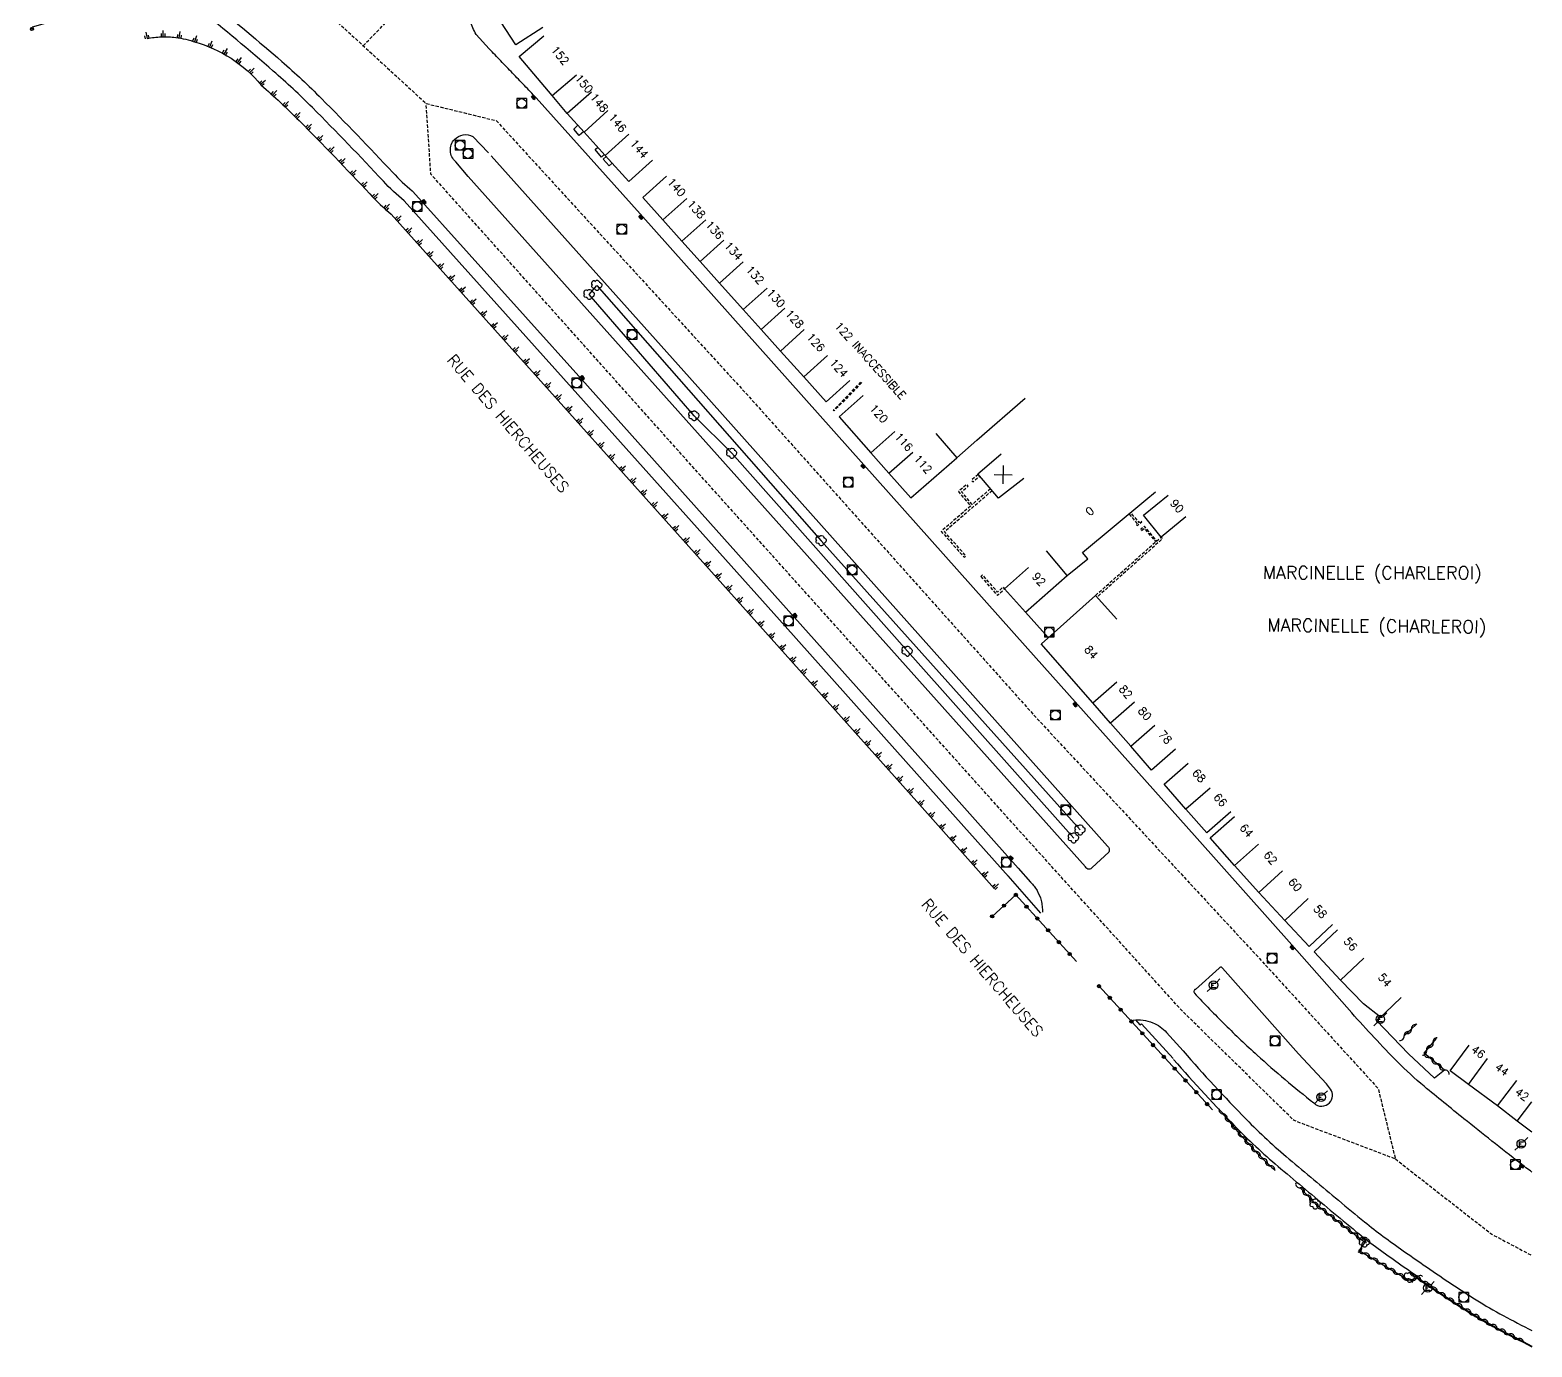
# Model space of a CAD drawing. Extents: x 154000 to 155000, y 119999 to 121001.
# Drawn here: x 154765.4 to 155000, y 120383.8 to 120589.6 of the extents above; entities that cross this region are included whole.
import ezdxf
from ezdxf.enums import TextEntityAlignment as Align

# ---------------------------------------------------------------- set-up
doc = ezdxf.new("R2010")
doc.units = 0
doc.header["$MEASUREMENT"] = 0
doc.linetypes.add('DASHED', pattern=[0.75, 0.5, -0.25])
doc.layers.get('0').update_dxf_attribs({"linetype": 'CONTINUOUS'})
for name, color, linetype in [('W0001', 6, 'DASHED'), ('W0008', 7, 'CONTINUOUS'), ('W0017', 7, 'CONTINUOUS'), ('W0100', 7, 'CONTINUOUS'), ('W0112', 1, 'DASHED'), ('W0211', 2, 'CONTINUOUS'), ('W0300', 7, 'CONTINUOUS'), ('W0302', 3, 'CONTINUOUS'), ('W0310', 3, 'CONTINUOUS'), ('W0322', 7, 'CONTINUOUS'), ('W0400', 7, 'CONTINUOUS'), ('W0420', 7, 'CONTINUOUS'), ('W0471', 7, 'CONTINUOUS'), ('W0980', 7, 'CONTINUOUS'), ('W0989', 7, 'CONTINUOUS'), ('W0991', 7, 'CONTINUOUS'), ('W1102', 7, 'CONTINUOUS')]:
    doc.layers.add(name, color=color, linetype=linetype)
doc.styles.get("Standard").update_dxf_attribs({"font": 'romans.shx'})

# ---------------------------------------------------------------- blocks, each defined once
blk = doc.blocks.new('T420')
for p, q in [((0.75, 0.75), (-0.75, 0.75)), ((-0.75, 0.75), (-0.75, -0.75)), ((0.75, 0.75), (0.75, -0.75)), ((0.75, -0.75), (-0.75, -0.75))]:
    blk.add_line(p, q)
blk.add_ellipse((0, 0), major_axis=(-0.53, 0.53), ratio=1, start_param=3.926991, end_param=10.210176)
blk = doc.blocks.new('T300')
for p, q in [((-0.8, 0.51), (-0.86, 0.34)), ((-0.86, 0.34), (-0.86, 0.17)), ((-0.86, 0.17), (-0.74, 0.06)), ((-0.69, 0.63), (-0.8, 0.51)), ((-0.8, -0.06), (-0.74, 0.06)), ((-0.74, 0.06), (-0.69, 0.11)), ((-0.57, 0.69), (-0.69, 0.63)), ((-0.46, 0.69), (-0.57, 0.69)), ((-0.29, 0.63), (-0.46, 0.69)), ((-0.29, 0.63), (-0.17, 0.74)), ((-0.23, 0.57), (-0.29, 0.63)), ((-0.17, 0.74), (-0.06, 0.8)), ((-0.06, 0.8), (0.06, 0.8)), ((0.06, 0.8), (0.23, 0.74)), ((0.23, 0.74), (0.34, 0.63)), ((0.34, 0.63), (0.4, 0.51)), ((0.46, 0.46), (0.34, 0.46)), ((0.4, 0.51), (0.4, 0.46)), ((0.57, 0.4), (0.46, 0.46)), ((0.57, 0.4), (0.69, 0.29)), ((0.69, 0.29), (0.74, 0.17)), ((0.74, 0.06), (0.69, -0.17)), ((0.74, 0.17), (0.74, 0.06)), ((-0.8, -0.17), (-0.8, -0.06)), ((-0.8, -0.23), (-0.8, -0.17)), ((-0.74, -0.34), (-0.8, -0.23)), ((-0.69, -0.4), (-0.74, -0.34)), ((-0.51, -0.46), (-0.69, -0.4)), ((-0.4, -0.46), (-0.51, -0.46)), ((-0.4, -0.46), (-0.34, -0.46)), ((-0.34, -0.46), (-0.34, -0.4)), ((-0.34, -0.51), (-0.34, -0.46)), ((-0.29, -0.63), (-0.34, -0.51)), ((-0.17, -0.74), (-0.29, -0.63)), ((-0.06, -0.8), (-0.17, -0.74)), ((0.06, -0.8), (-0.06, -0.8)), ((0.17, -0.74), (0.06, -0.8)), ((0.23, -0.69), (0.17, -0.74)), ((0.29, -0.46), (0.23, -0.46)), ((0.29, -0.63), (0.23, -0.69)), ((0.46, -0.4), (0.29, -0.46)), ((0.34, -0.51), (0.29, -0.63)), ((0.34, -0.51), (0.34, -0.46)), ((0.57, -0.34), (0.46, -0.4)), ((0.63, -0.29), (0.57, -0.34)), ((0.69, -0.17), (0.63, -0.29))]:
    blk.add_line(p, q)
blk = doc.blocks.new('t211o')
at = {"color": 0, "linetype": 'Continuous'}
for p, q in [((-0.29, 0.5), (-0.29, 0)), ((0, 1), (0, 0)), ((0.29, 0.5), (0.29, 0))]:
    blk.add_line(p, q, dxfattribs=at)
blk = doc.blocks.new('T400')
for p, q in [((-0.15, 0.3), (0.15, 0.3)), ((-0.15, -0.25), (-0.15, 0.3)), ((-0.15, 0.15), (0.15, 0.15)), ((-0.15, 0), (0.15, 0)), ((0.15, 0.3), (0.15, -0.25)), ((-0.15, -0.15), (0.15, -0.15)), ((-0.15, -0.25), (-0.15, -0.3)), ((-0.15, -0.3), (0.15, -0.3)), ((0.15, -0.3), (0.15, -0.25))]:
    blk.add_line(p, q)
blk = doc.blocks.new('t322o')
at = {"color": 0, "linetype": 'Continuous'}
for radius in [0.25, 0.15]:
    blk.add_circle((0, 0), radius, dxfattribs=at)
blk = doc.blocks.new('t991o')
at = {"color": 0, "linetype": 'Continuous'}
for p, q in [((-1, 1), (1, -1)), ((-1, -1), (1, 1))]:
    blk.add_line(p, q, dxfattribs=at)
blk = doc.blocks.new('t310o')
at = {"color": 0, "linetype": 'Continuous'}
for centre, start, end in [((-0.5, 0.38), 216.8699, 323.1304), ((0.5, -0.37), 36.8699, 143.1303)]:
    blk.add_arc(centre, 0.625, start, end, dxfattribs=at)
blk = doc.blocks.new('T471')
for p, q in [((-0.333334, 0.333334), (-0.333334, -0.333334)), ((-0.333334, 0.333334), (0.333334, 0.333334)), ((-0.333334, 0), (0, 0)), ((0.500001, 0.500001), (1.000002, 1.000002)), ((-0.500001, -0.500001), (-1.000002, -1.000002)), ((-0.333334, -0.333334), (0.333334, -0.333334))]:
    blk.add_line(p, q)
blk.add_ellipse((0, 0), major_axis=(0.471405, 0.471405), ratio=1, start_param=5.4977871438, end_param=11.780972451)

msp = doc.modelspace()

# ---------------------------------------------------------------- linework, layer by layer
at = {"layer": 'W0001', "flags": 128}
for points in [[(154817.41, 120587.11), (154831.37, 120601.39), (154862.47, 120638.91), (154899.26, 120683.01), (154915.79, 120697.15), (154931.25, 120707.22), (154955.97, 120722.81), (154970.76, 120733.01), (154991.95, 120747.01), (155000, 120753.17)], [(154786.95, 120612.82), (154804.08, 120599.35), (154827.23, 120578.09), (154838.19, 120575.41), (154877.47, 120532.51), (154921.91, 120482.84), (154957.74, 120444.18), (154975.97, 120424.2), (154978.66, 120413.2), (154962.83, 120419.2), (154945.25, 120436.43), (154920.01, 120464.38), (154867.33, 120523.06), (154827.97, 120567.07), (154827.23, 120578.09)], [(154978.66, 120413.2), (154993.72, 120401.44), (155000, 120398.11)]]:
    msp.add_lwpolyline(points, dxfattribs=at)
at = {"layer": 'W0008', "flags": 128}
for points in [[(154765.72, 120590.08), (154782.35, 120594.78, -0.039628), (154785.63, 120595.16, -0.039628), (154788.92, 120595.02, -0.028104), (154791.23, 120594.6, -0.030354), (154793.65, 120593.87, -0.010425), (154804.68, 120584.66, -0.017865), (154810.88, 120578.87, -0.008384), (154822.02, 120567.31, 0.03209), (154825.07, 120564.42, 0.011647), (154825.16, 120564.35, -0.048371), (154825.18, 120564.33), (154851.54, 120534.98), (154884.81, 120497.79), (154907.54, 120472.32), (154919.71, 120458.64), (154921.66, 120456.46, -0.066729), (154922.68, 120455.12, -0.066729), (154923.32, 120453.57, -0.035712), (154923.48, 120452.68, -0.035712), (154923.52, 120451.78)], [(154920.81, 120493.35), (154895.62, 120521.64), (154860.66, 120560.86), (154844.44, 120578.95, 0.000621), (154842.59, 120580.9, 0.000621), (154840.73, 120582.84, 0.000607), (154838.91, 120584.73, 0.000607), (154837.09, 120586.62), (154835.05, 120588.88, -0.047974), (154834.11, 120590.94, -0.047974)], [(154837.4, 120569.89), (154868.36, 120535.27), (154933.7, 120462.07, -0.070254), (154933.84, 120461.89, -0.070254), (154933.93, 120461.69, -0.085036), (154933.96, 120461.41, -0.085036), (154933.89, 120461.15), (154931.31, 120458.75, -0.132104), (154931.08, 120458.53, -0.132104), (154930.78, 120458.46, -0.14378), (154930.46, 120458.57, -0.14378), (154930.24, 120458.83), (154864.79, 120532.07), (154833.82, 120566.7), (154831.86, 120568.99, -0.205216), (154831.02, 120570.69, -0.205216), (154831.67, 120572.47, -0.163279), (154833.02, 120573.19, -0.163279), (154834.53, 120572.95), (154836.97, 120570.37)], [(155000, 120411.15, -0.009243), (154998.15, 120412.54, -0.00338), (154989.36, 120419.49, -0.004736), (154983.16, 120424.55, -0.024353), (154978.97, 120428.4, -0.013274), (154971.84, 120436.02), (154962.49, 120446.66), (154947.68, 120463.26), (154920.81, 120493.35)], [(154937.7, 120434.89, -0.065558), (154939.25, 120434.89, -0.065558), (154940.75, 120434.49, -0.056094), (154941.91, 120433.85, -0.056094), (154942.9, 120432.96), (154945.52, 120430.07, 0.015287), (154955.34, 120419.41, 0.024181), (154962.06, 120413.19, 0.001006), (154969.77, 120406.74, 0.001919), (154973.83, 120403.39, 0.014187), (154976.76, 120401.11, 0.006865), (154983.02, 120396.68, 0.009996), (154991.29, 120391.19, 0.020261), (154995.52, 120388.73, 0.000616), (155000, 120386.38, 0.000616)]]:
    msp.add_lwpolyline(points, format="xyb", dxfattribs=at)
for points in [[(154851.87, 120573.69), (154851.17, 120573.07), (154850.3, 120574.09), (154850.96, 120574.69)], [(154855.07, 120570.12), (154854.62, 120569.71), (154853.62, 120570.88), (154854.05, 120571.26)], [(154856.29, 120568.77), (154855.84, 120568.37), (154854.9, 120569.41), (154855.35, 120569.81)]]:
    msp.add_lwpolyline(points, dxfattribs=at)
msp.add_lwpolyline([(154968.52, 120424.11), (154967.88, 120424.92), (154963.54, 120429.62), (154951.67, 120443.02, 0.115479), (154951.56, 120443.12, 0.115479), (154951.41, 120443.15, 0.120724), (154951.25, 120443.11, 0.120724), (154951.13, 120443.01), (154947.41, 120439.69, 0.093228), (154947.3, 120439.61, 0.093228), (154947.22, 120439.49, 0.127253), (154947.2, 120439.3, 0.127253), (154947.27, 120439.12, 0.01093), (154952.06, 120434.17, 0.01093), (154957.06, 120429.43, 0.009215), (154961.43, 120425.61, 0.009215), (154965.94, 120421.95, 0.205323), (154967.17, 120421.44, 0.205323), (154968.38, 120421.98, 0.173528), (154968.83, 120423.02, 0.173528)], format="xyb", close=True, dxfattribs=at)
at = {"layer": 'W0017'}
for p, q in [((154924.41, 120494.64), (154920.87, 120498.62)), ((154918.1, 120457.44), (154923.24, 120451.61))]:
    msp.add_line(p, q, dxfattribs=at)
at = {"layer": 'W0017', "flags": 128}
for points in [[(154918.21, 120457.31), (154906.04, 120470.99), (154883.32, 120496.45), (154850.04, 120533.64), (154823.8, 120562.88, -0.032107), (154820.55, 120565.94, 0.008384), (154809.46, 120577.46, 0.017865), (154803.36, 120583.15, 0.010841), (154791.81, 120592.77, 0.012964), (154790.85, 120593.02, 0.028104), (154788.72, 120593.41, 0.039628), (154785.68, 120593.54, 0.039628), (154782.66, 120593.19)], [(154944, 120428.76, 0.015287), (154953.91, 120418.02, 0.024181), (154960.78, 120411.66, 0.001006), (154968.49, 120405.21, 0.001919), (154972.56, 120401.84, 0.014187), (154975.58, 120399.5, 0.006865), (154981.88, 120395.03)], [(154981.73, 120394.82, 0.009996), (154990.07, 120389.28, 0.020261), (154994.47, 120386.73, 0.00076), (155000, 120383.83, 0.00076)]]:
    msp.add_lwpolyline(points, format="xyb", dxfattribs=at)
for points in [[(154938.06, 120434.96), (154938.73, 120434.17), (154938.98, 120434.32), (154943.93, 120428.88)], [(154986.32, 120427.06), (154984.76, 120425.84), (154980.72, 120429.62), (154975.7, 120434.81), (154976.42, 120435.5)]]:
    msp.add_lwpolyline(points, dxfattribs=at)
at = {"layer": 'W0100', "flags": 128}
for points in [[(154845.46, 120589.96), (154841.27, 120587.24), (154835.68, 120595.82), (154839.87, 120598.55)], [(154862.6, 120569.24), (154858.89, 120565.89), (154855.2, 120569.98), (154851.93, 120573.62), (154849.28, 120576.55), (154846.93, 120579.34), (154841.79, 120585.42), (154845.6, 120588.65)], [(154893.44, 120534.83), (154889.72, 120531.5), (154886.23, 120535.39), (154882.59, 120539.41), (154879.56, 120542.79), (154876.77, 120545.91), (154873.07, 120550.03), (154870.04, 120553.41), (154867.19, 120556.56), (154864.23, 120559.92), (154861.09, 120563.38), (154864.79, 120566.74)], [(154895.5, 120532.45), (154891.74, 120529.15), (154896.69, 120523.53), (154899.52, 120520.32), (154902.95, 120516.47), (154910.15, 120522.74), (154913.28, 120525.49), (154920.8, 120532.08)], [(154920.61, 120519.48), (154916.65, 120516.44), (154913.41, 120520.25), (154916.3, 120522.7), (154917.06, 120523.34)], [(154921.36, 120505.59), (154917.62, 120502.28), (154920.85, 120498.62), (154927.36, 120504.37), (154930.61, 120506.93), (154929.8, 120507.95), (154939.66, 120516.16), (154941.2, 120517.44)], [(154945.94, 120513.49), (154942.05, 120510.35), (154939.29, 120513.78), (154943.18, 120516.91)], [(154923.36, 120493.69), (154931.82, 120501.24), (154935.15, 120497.51)], [(154944.33, 120477.21), (154940.54, 120473.94), (154937.32, 120477.68), (154934.17, 120481.28), (154931.38, 120484.46), (154923.34, 120493.68)], [(154952.94, 120467.43), (154949.18, 120464.14), (154945.93, 120467.84), (154942.54, 120471.75), (154946.31, 120475.03)], [(154968.84, 120449.82), (154965.2, 120446.4), (154961.4, 120450.45), (154957.31, 120454.82), (154953.55, 120459.05), (154949.75, 120463.39), (154953.51, 120466.68)], [(154979.56, 120438.43), (154977.08, 120436.05), (154976.36, 120435.36), (154973.68, 120437.41), (154970.11, 120441.14), (154965.95, 120445.57), (154969.6, 120448.99)], [(155000, 120417.41), (154997.71, 120419.09), (154994.6, 120421.5), (154990.08, 120424.85), (154987.2, 120426.97), (154990.17, 120431)]]:
    msp.add_lwpolyline(points, dxfattribs=at)
at = {"layer": 'W0112', "flags": 128}
for points in [[(154895.28, 120534.48), (154891.79, 120530.9), (154890.96, 120530.05), (154890.86, 120530.14), (154891.69, 120531), (154895.18, 120534.57)], [(154939.01, 120511.4), (154939.42, 120511.73), (154941.17, 120509.67), (154941.34, 120509.82), (154939.45, 120512.04), (154938.87, 120511.58)], [(154913.9, 120504.19), (154916.49, 120501.25), (154917.62, 120502.28), (154917.38, 120502.54), (154916.52, 120501.76), (154914.16, 120504.43)]]:
    msp.add_lwpolyline(points, close=True, dxfattribs=at)
for points in [[(154913.5, 120520.14), (154912.42, 120519.23), (154912.65, 120518.96), (154913.73, 120519.87)], [(154915.42, 120517.89), (154912.56, 120515.44), (154910.89, 120517.42), (154911.93, 120518.32), (154911.69, 120518.59), (154910.39, 120517.45), (154912.29, 120515.2), (154907.7, 120511.25), (154911.29, 120507.19), (154911.56, 120507.43), (154908.2, 120511.21), (154912.53, 120514.93), (154915.65, 120517.62)], [(154937.04, 120513.97), (154937.9, 120512.95), (154938.39, 120512.38), (154938.24, 120512.25), (154938.34, 120512.14), (154939.07, 120512.76), (154938.98, 120512.87), (154938.66, 120512.6), (154938.17, 120513.18), (154937.31, 120514.2)], [(154931.82, 120501.24), (154942.05, 120510.35), (154942.28, 120510.08), (154932.05, 120500.97)]]:
    msp.add_lwpolyline(points, dxfattribs=at)
at = {"layer": 'W0211', "flags": 128}
for points in [[(154783.64, 120588.24, -0.039628), (154785.87, 120588.5, -0.039628), (154788.11, 120588.41, -0.028104), (154789.68, 120588.12, -0.028104), (154791.21, 120587.67, -0.028104)], [(154791.03, 120587.73, -0.152464), (154801.46, 120580.97, -0.017865), (154807.41, 120575.41, -0.008384), (154818.43, 120563.96, 0.030663), (154821.78, 120560.79), (154847.88, 120531.71), (154881.16, 120494.52), (154903.88, 120469.06), (154916.05, 120455.38)]]:
    msp.add_lwpolyline(points, format="xyb", dxfattribs=at)
at = {"layer": 'W0302', "flags": 128}
msp.add_lwpolyline([(154928.41, 120463.34), (154902.43, 120492.52), (154875, 120523.44), (154869.11, 120529.29), (154852.73, 120548.25), (154853.93, 120549.67), (154888.97, 120509.79), (154929.43, 120464.6)], dxfattribs=at)
at = {"layer": 'W0310', "flags": 128}
for points in [[(154980.04, 120432.41), (154982.02, 120434.3)], [(154986.32, 120427.06), (154983.17, 120429.73), (154985.11, 120432.02)], [(154963.77, 120408.7), (154966.16, 120406.17), (154973.87, 120400.2), (154973.02, 120398.92), (154980.78, 120394.24), (154982.18, 120394.64)]]:
    msp.add_lwpolyline(points, dxfattribs=at)
for points in [[(154951.73, 120420.25, 0.009742), (154953.75, 120417.79, 0.009742), (154955.87, 120415.41, 0.008684), (154957.83, 120413.37, 0.008684), (154959.86, 120411.39)], [(154981.79, 120394.91, 0.009996), (154990.13, 120389.37, 0.020261), (154994.52, 120386.83, 0.000753), (155000, 120383.95, 0.000753)]]:
    msp.add_lwpolyline(points, format="xyb", dxfattribs=at)
at = {"layer": 'W0322', "flags": 128}
for points in [[(154915.66, 120451.1), (154919.36, 120454.46), (154928.84, 120444.04)], [(154932.36, 120440.2), (154950.09, 120420.86)]]:
    msp.add_lwpolyline(points, dxfattribs=at)
at = {"layer": 'W1102'}
for p, q in [((154846.93, 120579.34), (154850.75, 120582.57)), ((154853.05, 120579.84), (154849.28, 120576.55)), ((154851.93, 120573.62), (154855.64, 120576.97)), ((154855.2, 120569.98), (154858.92, 120573.32)), ((154867.95, 120563.25), (154864.23, 120559.92)), ((154867.19, 120556.56), (154870.91, 120559.9)), ((154873.75, 120556.76), (154870.04, 120553.41)), ((154876.79, 120553.37), (154873.07, 120550.03)), ((154880.49, 120549.25), (154876.77, 120545.91)), ((154879.56, 120542.79), (154883.29, 120546.12)), ((154882.59, 120539.41), (154886.3, 120542.76)), ((154889.95, 120538.74), (154886.23, 120535.39)), ((154896.69, 120523.53), (154900.45, 120526.83)), ((154906.86, 120526.51), (154910.15, 120522.74)), ((154899.52, 120520.32), (154903.26, 120523.64)), ((154927.36, 120504.37), (154924.16, 120508.21)), ((154931.38, 120484.46), (154935.15, 120487.76)), ((154937.93, 120484.57), (154934.17, 120481.28)), ((154937.32, 120477.68), (154941.09, 120480.96)), ((154949.7, 120471.13), (154945.93, 120467.84)), ((154953.55, 120459.05), (154957.3, 120462.36)), ((154957.31, 120454.82), (154961.01, 120458.19)), ((154965.05, 120453.87), (154961.4, 120450.45)), ((154973.73, 120444.58), (154970.11, 120441.14)), ((154990.08, 120424.85), (154993.05, 120428.87)), ((154994.6, 120421.5), (154997.62, 120425.48)), ((154997.71, 120419.09), (155000, 120422.13))]:
    msp.add_line(p, q, dxfattribs=at)

# ---------------------------------------------------------------- block references
at = {"layer": 'W0211'}
for p, rotation in [((154783.64, 120588.24), 11.15613270366672), ((154786.12, 120588.51), 1.060711556284542), ((154788.61, 120588.34), 350.9652904075399), ((154791.03, 120587.73), 340.8698692603363), ((154793.39, 120586.91), 337.5110840121803), ((154795.64, 120585.82), 330.6440984760606), ((154797.74, 120584.47), 323.7771129399409), ((154799.66, 120582.87), 316.9101274038212), ((154801.38, 120581.06), 310.0431418677015), ((154803.24, 120579.39), 317.7915744750258), ((154805.07, 120577.69), 316.5337066853321), ((154806.87, 120575.95), 315.2758388956385), ((154808.63, 120574.18), 314.6828712823385), ((154810.39, 120572.39), 314.3806671238464), ((154812.13, 120570.6), 314.0784629653542), ((154813.86, 120568.8), 313.7762588068622), ((154815.59, 120566.99), 313.47405464837), ((154817.3, 120565.17), 313.171850489878), ((154819.02, 120563.35), 314.2564764420819), ((154820.82, 120561.62), 318.060603172547), ((154822.6, 120559.87), 311.9155157434833), ((154824.27, 120558.01), 311.9155157434833), ((154825.94, 120556.15), 311.9155157434833), ((154827.61, 120554.29), 311.9155157434833), ((154829.28, 120552.43), 311.9155157434833), ((154830.95, 120550.57), 311.9155157434833), ((154832.62, 120548.71), 311.9155157434833), ((154834.29, 120546.85), 311.9155157434833), ((154835.96, 120544.99), 311.9155157434833), ((154837.63, 120543.13), 311.9155157434833), ((154839.3, 120541.27), 311.9155157434833), ((154840.97, 120539.41), 311.9155157434833), ((154842.64, 120537.55), 311.9155157434833), ((154844.31, 120535.69), 311.9155157434833), ((154845.98, 120533.83), 311.9155157434833), ((154847.65, 120531.97), 311.9155157434833), ((154849.32, 120530.11), 311.8191349382808), ((154850.99, 120528.24), 311.8191349382808), ((154852.65, 120526.38), 311.8191349382808), ((154854.32, 120524.52), 311.8191349382808), ((154855.99, 120522.65), 311.8191349382808), ((154857.65, 120520.79), 311.8191349382808), ((154859.32, 120518.93), 311.8191349382808), ((154860.99, 120517.06), 311.8191349382808), ((154862.65, 120515.2), 311.8191349382808), ((154864.32, 120513.34), 311.8191349382808), ((154865.99, 120511.48), 311.8191349382808), ((154867.66, 120509.61), 311.8191349382808), ((154869.32, 120507.75), 311.8191349382808), ((154870.99, 120505.89), 311.8191349382808), ((154872.66, 120504.02), 311.8191349382808), ((154874.32, 120502.16), 311.8191349382808), ((154875.99, 120500.3), 311.8191349382808), ((154877.66, 120498.43), 311.8191349382808), ((154879.32, 120496.57), 311.8191349382808), ((154880.99, 120494.71), 311.8191349382808), ((154882.66, 120492.84), 311.7450087095494), ((154884.32, 120490.98), 311.7450087095494), ((154885.98, 120489.11), 311.7450087095494), ((154887.65, 120487.25), 311.7450087095494), ((154889.31, 120485.38), 311.7450087095494), ((154890.98, 120483.52), 311.7450087095494), ((154892.64, 120481.65), 311.7450087095494), ((154894.31, 120479.78), 311.7450087095494), ((154895.97, 120477.92), 311.7450087095494), ((154897.64, 120476.05), 311.7450087095494), ((154899.3, 120474.19), 311.7450087095494), ((154900.97, 120472.32), 311.7450087095494), ((154902.63, 120470.46), 311.7450087095494), ((154904.29, 120468.59), 311.6652405474942), ((154905.96, 120466.72), 311.6652405474942), ((154907.62, 120464.86), 311.6652405474942), ((154909.28, 120462.99), 311.6652405474942), ((154910.94, 120461.12), 311.6652405474942), ((154912.6, 120459.25), 311.6652405474942), ((154914.27, 120457.39), 311.6652405474942), ((154915.93, 120455.52), 311.6652405474942)]:
    msp.add_blockref('t211o', p, dxfattribs=dict(at, rotation=rotation))
at = {"layer": 'W0300'}
for p in [(154853.93, 120549.67), (154852.73, 120548.25), (154869.11, 120529.29), (154875, 120523.44), (154888.97, 120509.79), (154902.43, 120492.52), (154929.43, 120464.6), (154928.41, 120463.34), (154966.16, 120406.17), (154973.87, 120400.2), (154980.88, 120394.68)]:
    msp.add_blockref('T300', p, dxfattribs=at)
at = {"layer": 'W0310'}
for p, rotation in [((154980.04, 120432.41), 43.82087394786006), ((154981.17, 120433.49), 43.82087394786006), ((154983.54, 120430.16), 49.70637061294537), ((154984.55, 120431.36), 49.70637061294537), ((154983.93, 120429.08), 139.706370613211), ((154985.12, 120428.07), 139.706370613211), ((154986.32, 120427.06), 139.706370613211), ((154951.73, 120420.25), 308.3430188762881), ((154952.71, 120419.03), 309.4412816659047), ((154953.72, 120417.83), 310.5395444555213), ((154954.75, 120416.65), 311.6378072446684), ((154955.8, 120415.49), 312.7360700342919), ((154956.87, 120414.35), 313.8343328253326), ((154957.97, 120413.23), 314.9325956137563), ((154959.08, 120412.13), 316.0308584033804), ((154963.77, 120408.7), 313.3880533823744), ((154964.85, 120407.56), 313.3880533823744), ((154965.92, 120406.42), 313.3880533823744), ((154967.13, 120405.42), 322.2518972477546), ((154968.37, 120404.46), 322.2518972477546), ((154969.6, 120403.51), 322.2518972477546), ((154970.84, 120402.55), 322.2518972477546), ((154972.08, 120401.59), 322.2518972477546), ((154973.32, 120400.63), 322.2518972477546), ((154973.39, 120399.48), 236.3730060649894), ((154973.78, 120398.46), 328.925225183293), ((154975.12, 120397.65), 328.925225183293), ((154976.47, 120396.84), 328.925225183293), ((154977.81, 120396.03), 328.925225183293), ((154979.15, 120395.22), 328.925225183293), ((154980.49, 120394.42), 328.925225183293), ((154981.79, 120394.91), 325.2757241338219), ((154981.96, 120394.58), 15.86356609142272), ((154983.08, 120394.02), 325.6340415638529), ((154984.38, 120393.14), 325.992358993884), ((154985.68, 120392.27), 326.350676423915), ((154986.98, 120391.41), 326.708993853946), ((154988.3, 120390.55), 327.0673112839771), ((154989.61, 120389.71), 327.4256287140081), ((154990.94, 120388.87), 328.4360414305865), ((154992.28, 120388.07), 329.8690596251549), ((154993.65, 120387.3), 331.3020778197233), ((154995.03, 120386.56), 332.2254245210549), ((154996.41, 120385.83), 332.2690693538233), ((154997.8, 120385.11), 332.3127141865919)]:
    msp.add_blockref('t310o', p, dxfattribs=dict(at, rotation=rotation))
at = {"layer": 'W0322'}
for p, rotation in [((154765.65, 120589.72), 13.40310835493493), ((154919.36, 120454.46), 42.31560095610796), ((154915.66, 120451.1), 42.31560095610796), ((154917.51, 120452.78), 42.31560095610796), ((154921.04, 120452.61), 312.3156009566256), ((154922.72, 120450.77), 312.3156009566256), ((154924.41, 120448.92), 312.3156009566256), ((154926.09, 120447.07), 312.3156009566256), ((154927.77, 120445.22), 312.3156009566256), ((154932.36, 120440.2), 312.5031266721795), ((154934.05, 120438.36), 312.5031266721795), ((154935.74, 120436.52), 312.5031266721795), ((154937.43, 120434.68), 312.5031266721795), ((154939.12, 120432.83), 312.5031266721795), ((154940.8, 120430.99), 312.5031266721795), ((154942.49, 120429.15), 312.5031266721795), ((154944.18, 120427.3), 312.5031266721795), ((154945.87, 120425.46), 312.5031266721795), ((154947.56, 120423.62), 312.5031266721795), ((154949.25, 120421.77), 312.5031266721795)]:
    msp.add_blockref('t322o', p, dxfattribs=dict(at, rotation=rotation))
at = {"layer": 'W0400'}
for p, rotation in [((154843.99, 120579.04), 36.53987249778734), ((154826.92, 120562.76), 41.01217549910382), ((154860.77, 120560.31), 43.12946134164631), ((154851.66, 120535.27), 32.83454363010292), ((154895.46, 120521.38), 41.71986811005672), ((154884.87, 120498.12), 35.33669100185661), ((154928.63, 120484.18), 34.62398540634624), ((154918.65, 120460.25), 45.26274631088002), ((154962.54, 120446.21), 42.34275944876885), ((154998.36, 120412.07), 234.1583784334609)]:
    msp.add_blockref('T400', p, dxfattribs=dict(at, rotation=rotation))
at = {"layer": 'W0420'}
for p in [(154842.15, 120578.1), (154832.54, 120571.55), (154833.76, 120570.27), (154825.83, 120561.99), (154857.78, 120558.42), (154859.41, 120541.99), (154850.74, 120534.43), (154893.17, 120518.91), (154893.77, 120505.19), (154883.85, 120497.26), (154924.57, 120495.46), (154925.54, 120482.53), (154927.15, 120467.71), (154917.85, 120459.53), (154959.39, 120444.55), (154959.84, 120431.63), (154950.72, 120423.24), (154997.41, 120412.29), (154989.32, 120391.59)]:
    msp.add_blockref('T420', p, dxfattribs=at)
at = {"layer": 'W0471'}
for p in [(154950.26, 120440.34), (154976.31, 120435.02), (154967.06, 120422.86), (154998.33, 120415.55), (154983.73, 120393.05)]:
    msp.add_blockref('T471', p, dxfattribs=at)
at = {"layer": 'W0991', "rotation": 314.5925426276961}
msp.add_blockref('t991o', (154917.37, 120520.11), dxfattribs=at)

# ---------------------------------------------------------------- texts
at = {"layer": 'W0980'}
for rotation, p in [(359.9058, (154975.05, 120504.64)), (359.4761, (154975.76, 120496.33))]:
    msp.add_text('MARCINELLE (CHARLEROI)', height=2, rotation=rotation, dxfattribs=at).set_placement(p, align=Align.MIDDLE)
at = {"layer": 'W0989'}
for p in [(154840.06, 120528.09), (154914.15, 120443.06)]:
    msp.add_text('RUE DES HIERCHEUSES', height=1.75, rotation=310.8144, dxfattribs=at).set_placement(p, align=Align.MIDDLE)
at = {"layer": 'W0991'}
for s, rotation, p in [('152', 310.2545, (154848.18, 120585.61)), ('150', 310.2545, (154851.92, 120581.18)), ('148', 310.2545, (154854.27, 120578.21)), ('146', 310.2545, (154857.15, 120575.06)), ('144', 310.2545, (154860.53, 120571.01)), ('140', 312.1753, (154866.36, 120565.01)), ('138', 312.1753, (154869.46, 120561.55)), ('136', 312.1753, (154872.32, 120558.34)), ('134', 312.1753, (154875.28, 120555.06)), ('132', 312.1753, (154878.64, 120551.31)), ('130', 312.1753, (154881.89, 120547.68)), ('128', 312.1753, (154884.8, 120544.44)), ('122 INACCESSIBLE', 312.1753, (154896.65, 120537.95)), ('126', 312.1753, (154888.12, 120540.76)), ('124', 312.1753, (154891.7, 120536.78)), ('120', 312.1753, (154897.97, 120529.64)), ('116', 312.1753, (154901.86, 120525.23)), ('112', 312.1753, (154904.87, 120521.75)), ('0', 41.5163, (154930.92, 120514.4)), ('90', 311.5163, (154944.56, 120515.2)), ('92', 311.5163, (154922.98, 120503.76)), ('84', 311.5163, (154931.13, 120492.36)), ('82', 311.5163, (154936.54, 120486.17)), ('80', 311.5163, (154939.51, 120482.77)), ('78', 311.5163, (154942.71, 120479.08)), ('68', 311.5163, (154948.01, 120473.08)), ('66', 311.5163, (154951.32, 120469.29)), ('64', 311.1791, (154955.41, 120464.51)), ('62', 311.1791, (154959.16, 120460.26)), ('60', 311.1791, (154963.01, 120456.05)), ('58', 311.1791, (154966.94, 120451.85)), ('56', 311.1791, (154971.68, 120446.77)), ('54', 311.1791, (154977.01, 120441.14)), ('46', 323.4365, (154991.61, 120429.94)), ('44', 323.4365, (154995.32, 120427.19)), ('42', 323.4365, (154998.46, 120423.29))]:
    msp.add_text(s, height=1.25, rotation=rotation, dxfattribs=at).set_placement(p, align=Align.MIDDLE)

doc.saveas('drawing.dxf')
